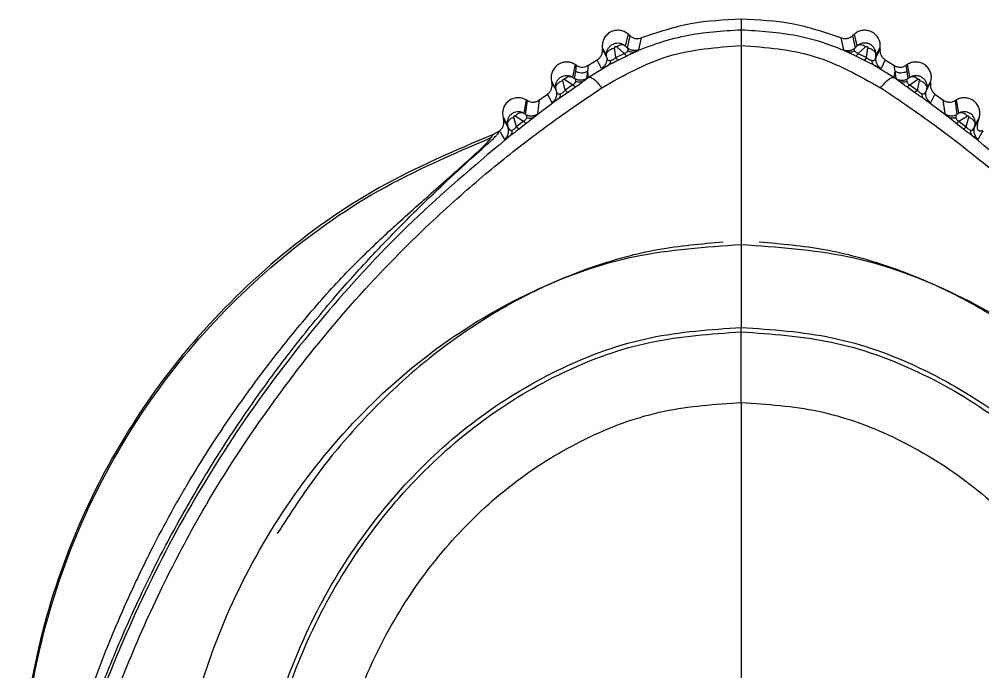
# Model space of a CAD drawing. Extents: x 527 to 611, y 788 to 934.
# Drawn here: x 555.011 to 556.712, y 882.045 to 883.198 of the extents above; entities that cross this region are included whole.
import ezdxf

# ---------------------------------------------------------------- set-up
doc = ezdxf.new("R2010")
doc.units = 0
doc.header["$MEASUREMENT"] = 0
doc.layers.add('1', color=4, linetype='Continuous')
doc.layers.add('GEOMETRY', color=4, linetype='Continuous', lineweight=25)

# ---------------------------------------------------------------- blocks, each defined once
blk = doc.blocks.new('2026_FLASH')
at = {"layer": 'GEOMETRY'}
for p, q in [((29.2065, 79.8839), (29.2065, 79.8648)), ((29.0067, 79.8576), (29.0018, 79.8369)), ((29.0056, 79.8333), (29.0103, 79.8544)), ((29.0103, 79.8544), (29.0067, 79.8576)), ((29.0259, 79.8299), (29.0304, 79.8509)), ((29.3825, 79.8509), (29.387, 79.8299)), ((29.4062, 79.8576), (29.4026, 79.8544)), ((29.4026, 79.8544), (29.4073, 79.8333)), ((29.4111, 79.8369), (29.4062, 79.8576)), ((28.9612, 79.8338), (28.9687, 79.8196)), ((28.9612, 79.8338), (28.9615, 79.8311)), ((28.9851, 79.8161), (28.983, 79.8333)), ((28.9869, 79.8354), (28.9999, 79.8235)), ((29.0018, 79.8369), (29.0056, 79.8333)), ((29.4111, 79.8369), (29.4073, 79.8333)), ((29.413, 79.8235), (29.426, 79.8354)), ((29.4278, 79.8161), (29.4299, 79.8333)), ((29.4442, 79.8196), (29.4517, 79.8338)), ((29.4514, 79.8311), (29.4517, 79.8338)), ((28.9615, 79.8311), (28.9691, 79.8161)), ((28.9687, 79.8196), (28.9694, 79.8275)), ((28.9691, 79.8161), (28.9687, 79.8196)), ((28.9851, 79.8161), (28.9999, 79.8235)), ((29.0044, 79.8188), (28.9898, 79.8116)), ((29.0244, 79.8288), (29.0259, 79.8299)), ((29.387, 79.8299), (29.3885, 79.8288)), ((29.4231, 79.8116), (29.4085, 79.8188)), ((29.413, 79.8235), (29.4278, 79.8161)), ((29.4438, 79.8161), (29.4514, 79.8311)), ((29.4438, 79.8161), (29.4442, 79.8196)), ((28.913, 79.804), (28.9088, 79.7815)), ((28.9158, 79.8023), (28.913, 79.804)), ((28.9142, 79.7918), (28.9158, 79.8023)), ((28.9356, 79.7922), (28.9371, 79.8026)), ((28.9726, 79.803), (28.937, 79.7807)), ((28.9371, 79.8026), (28.9522, 79.8122)), ((28.9596, 79.7971), (28.9522, 79.8122)), ((29.4759, 79.7807), (29.4406, 79.8028)), ((29.4607, 79.8122), (29.4533, 79.7971)), ((29.4607, 79.8122), (29.4758, 79.8026)), ((29.4758, 79.8026), (29.4773, 79.7922)), ((29.4999, 79.804), (29.4971, 79.8023)), ((29.4971, 79.8023), (29.4988, 79.7918)), ((29.5041, 79.7815), (29.4999, 79.804)), ((28.9088, 79.7815), (28.9122, 79.7791)), ((28.9122, 79.7791), (28.9142, 79.7918)), ((28.9337, 79.7795), (28.9356, 79.7922)), ((28.937, 79.7807), (28.9356, 79.7922)), ((28.9612, 79.7974), (28.9596, 79.7971)), ((29.4533, 79.7971), (29.4521, 79.7973)), ((29.4773, 79.7922), (29.4759, 79.7807)), ((29.4773, 79.7922), (29.4792, 79.7795)), ((29.4988, 79.7918), (29.5007, 79.7791)), ((29.5007, 79.7791), (29.5041, 79.7815)), ((28.8715, 79.7746), (28.8792, 79.7605)), ((28.8715, 79.7746), (28.8721, 79.7719)), ((28.8721, 79.7719), (28.8801, 79.7568)), ((28.8955, 79.7584), (28.8915, 79.7757)), ((28.8945, 79.7778), (28.909, 79.768)), ((28.909, 79.768), (28.8955, 79.7584)), ((28.937, 79.7807), (28.9283, 79.7747)), ((28.9325, 79.7782), (28.9337, 79.7795)), ((29.4844, 79.7749), (29.4759, 79.7807)), ((29.4792, 79.7795), (29.4804, 79.7782)), ((29.49, 79.7706), (29.4844, 79.7749)), ((29.5039, 79.7679), (29.5184, 79.7778)), ((29.5039, 79.7679), (29.5173, 79.7583)), ((29.5173, 79.7583), (29.5214, 79.7757)), ((29.5328, 79.7568), (29.5408, 79.7719)), ((29.5337, 79.7605), (29.5414, 79.7746)), ((29.5408, 79.7719), (29.5414, 79.7746)), ((28.8505, 79.7414), (28.8645, 79.7517)), ((28.8724, 79.7365), (28.8645, 79.7517)), ((28.8801, 79.7568), (28.8792, 79.7605)), ((28.9144, 79.7643), (28.9008, 79.7547)), ((29.5121, 79.7546), (29.4985, 79.7643)), ((29.5337, 79.7605), (29.5328, 79.7568)), ((29.5484, 79.7517), (29.5405, 79.7365)), ((29.5484, 79.7517), (29.5624, 79.7414)), ((28.8266, 79.7415), (28.8224, 79.7179)), ((28.8256, 79.7159), (28.8289, 79.7401)), ((28.8289, 79.7401), (28.8266, 79.7415)), ((28.8846, 79.7437), (28.8408, 79.7111)), ((28.8473, 79.7171), (28.8505, 79.7414)), ((29.5719, 79.7113), (29.5286, 79.7435)), ((29.5405, 79.7365), (29.5383, 79.7375)), ((29.5624, 79.7414), (29.5657, 79.7171)), ((29.5863, 79.7415), (29.584, 79.7401)), ((29.584, 79.7401), (29.5873, 79.7159)), ((29.5905, 79.7179), (29.5863, 79.7415)), ((28.8256, 79.7159), (28.8224, 79.7179)), ((28.8458, 79.7155), (28.8473, 79.7171)), ((29.5657, 79.7171), (29.5669, 79.7157)), ((29.5905, 79.7179), (29.5873, 79.7159)), ((28.7861, 79.7106), (28.787, 79.7075)), ((28.7861, 79.7106), (28.7872, 79.7086)), ((28.787, 79.7075), (28.7952, 79.6921)), ((28.7872, 79.7086), (28.7941, 79.6962)), ((28.7935, 79.7032), (28.7941, 79.6962)), ((28.8096, 79.6938), (28.8049, 79.7112)), ((28.8073, 79.713), (28.8222, 79.7036)), ((28.8222, 79.7036), (28.8096, 79.6938)), ((28.8269, 79.6997), (28.8143, 79.6898)), ((28.8408, 79.7111), (28.8346, 79.7059)), ((29.578, 79.7061), (29.5719, 79.7113)), ((29.5987, 79.6898), (29.586, 79.6997)), ((29.5907, 79.7036), (29.6056, 79.713)), ((29.5907, 79.7036), (29.6033, 79.6938)), ((29.6033, 79.6938), (29.608, 79.7112)), ((29.6177, 79.6921), (29.6259, 79.7075)), ((29.6188, 79.6962), (29.6268, 79.7106)), ((28.7687, 79.6804), (28.7605, 79.6765)), ((28.7652, 79.6748), (28.7687, 79.6804)), ((28.7801, 79.687), (28.7687, 79.6804)), ((28.7941, 79.6962), (28.7952, 79.6921)), ((29.6177, 79.6921), (29.6188, 79.6962)), ((29.6327, 79.687), (29.6316, 79.6851)), ((28.7899, 79.6722), (28.7885, 79.6717)), ((29.6244, 79.6717), (29.6231, 79.6721)), ((29.2065, 79.3317), (29.2065, 79.3395)), ((29.2065, 79.2071), (29.2065, 79.3317))]:
    blk.add_line(p, q, dxfattribs=at)
for points, knots in [([(29.2065, 79.8839), (29.1763, 79.8825), (29.1161, 79.8797), (29.059, 79.8605), (29.0304, 79.8509)], [0, 0, 0, 0, 0.500129, 1, 1, 1, 1]), ([(29.3825, 79.8509), (29.3539, 79.8605), (29.2968, 79.8797), (29.2366, 79.8825), (29.2065, 79.8839)], [0, 0, 0, 0, 0.500134, 1, 1, 1, 1]), ([(29.0103, 79.8544), (29.0118, 79.8533), (29.0147, 79.8511), (29.02, 79.8497), (29.0254, 79.8494), (29.0287, 79.8504), (29.0304, 79.8509)], [0, 0, 0, 0, 0.2540757, 0.5116619, 0.7598112, 1, 1, 1, 1]), ([(29.2065, 79.8648), (29.1732, 79.8627), (29.1221, 79.8597), (29.0649, 79.8435), (29.036, 79.8331), (29.0239, 79.8281), (29.0197, 79.8263)], [0, 0, 0, 0, 0.517597, 0.793803, 0.927909, 1, 1, 1, 1]), ([(29.2065, 79.8648), (29.2065, 79.8642), (29.2065, 79.8631), (29.2065, 79.8573), (29.2065, 79.849), (29.2065, 79.8414), (29.2065, 79.8377)], [0, 0, 0, 0, 0.25065, 0.504361, 0.755823, 1, 1, 1, 1]), ([(29.393, 79.8264), (29.3884, 79.8283), (29.3601, 79.8401), (29.2986, 79.8591), (29.2395, 79.8627), (29.2065, 79.8648)], [0, 0, 0, 0, 0.078427, 0.485068, 1, 1, 1, 1]), ([(29.3825, 79.8509), (29.3843, 79.8504), (29.3878, 79.8493), (29.3932, 79.8498), (29.3984, 79.8513), (29.4012, 79.8534), (29.4026, 79.8544)], [0, 0, 0, 0, 0.254088, 0.511674, 0.759824, 1, 1, 1, 1]), ([(28.9603, 79.7628), (28.9984, 79.7845), (29.0743, 79.8274), (29.1626, 79.8343), (29.2065, 79.8377)], [0, 0, 0, 0, 0.502771, 1, 1, 1, 1]), ([(28.9687, 79.8196), (28.9688, 79.821), (28.9689, 79.824), (28.972, 79.8282), (28.9769, 79.8316), (28.981, 79.8327), (28.983, 79.8333)], [0, 0, 0, 0, 0.241629, 0.499998, 0.758369, 1, 1, 1, 1]), ([(28.9694, 79.8275), (28.97, 79.8292), (28.9714, 79.8327), (28.9751, 79.837), (28.98, 79.8403), (28.9856, 79.842), (28.9914, 79.842), (28.9971, 79.8404), (29.0002, 79.8381), (29.0018, 79.8369)], [0, 0, 0, 0, 0.134604, 0.278855, 0.421484, 0.566352, 0.710982, 0.855493, 1, 1, 1, 1]), ([(28.983, 79.8333), (28.983, 79.8335), (28.983, 79.834), (28.9832, 79.8347), (28.9836, 79.8353), (28.9841, 79.8357), (28.9846, 79.8359), (28.9849, 79.8359), (28.9853, 79.836), (28.9858, 79.836), (28.9864, 79.8358), (28.9867, 79.8355), (28.9869, 79.8354)], [0, 0, 0, 0, 0.144988, 0.282396, 0.408827, 0.524229, 0.57945, 0.634159, 0.689453, 0.746382, 0.867343, 1, 1, 1, 1]), ([(29.0018, 79.8369), (29.0008, 79.8375), (28.9989, 79.8386), (28.9951, 79.8387), (28.9909, 79.8377), (28.9882, 79.8361), (28.9869, 79.8354)], [0, 0, 0, 0, 0.253258, 0.511382, 0.763459, 1, 1, 1, 1]), ([(29.0259, 79.8299), (29.0242, 79.8294), (29.0208, 79.8283), (29.0152, 79.8285), (29.0099, 79.8301), (29.007, 79.8323), (29.0056, 79.8333)], [0, 0, 0, 0, 0.245213, 0.5, 0.754787, 1, 1, 1, 1]), ([(29.0065, 79.8278), (29.0069, 79.8288), (29.0076, 79.8309), (29.0063, 79.8325), (29.0056, 79.8333)], [0, 0, 0, 0, 0.471518, 1, 1, 1, 1]), ([(29.2065, 79.8377), (29.2065, 79.8125), (29.2065, 79.7622), (29.2065, 79.6744), (29.2065, 79.5814), (29.2065, 79.5179), (29.2065, 79.4861)], [0, 0, 0, 0, 0.249996, 0.500004, 0.749994, 1, 1, 1, 1]), ([(29.2065, 79.8377), (29.2503, 79.8342), (29.3385, 79.8272), (29.4143, 79.7842), (29.4524, 79.7626)], [0, 0, 0, 0, 0.497256, 1, 1, 1, 1]), ([(29.387, 79.8299), (29.3887, 79.8294), (29.3921, 79.8283), (29.3977, 79.8285), (29.403, 79.8301), (29.4059, 79.8323), (29.4073, 79.8333)], [0, 0, 0, 0, 0.245212, 0.499999, 0.754786, 1, 1, 1, 1]), ([(29.4073, 79.8333), (29.4066, 79.8325), (29.4053, 79.8309), (29.406, 79.8289), (29.4063, 79.8279)], [0, 0, 0, 0, 0.5276588, 1, 1, 1, 1]), ([(29.4442, 79.8196), (29.4443, 79.8216), (29.4444, 79.8257), (29.4422, 79.8315), (29.4386, 79.8363), (29.4337, 79.8399), (29.428, 79.8419), (29.4218, 79.842), (29.4159, 79.8404), (29.4127, 79.8381), (29.4111, 79.8369)], [0, 0, 0, 0, 0.127875, 0.254687, 0.378056, 0.498035, 0.626437, 0.752825, 0.877308, 1, 1, 1, 1]), ([(29.426, 79.8354), (29.4247, 79.8361), (29.422, 79.8377), (29.4178, 79.8387), (29.414, 79.8386), (29.4121, 79.8375), (29.4111, 79.8369)], [0, 0, 0, 0, 0.236544, 0.488622, 0.746745, 1, 1, 1, 1]), ([(29.426, 79.8354), (29.4262, 79.8355), (29.4265, 79.8358), (29.4271, 79.836), (29.4276, 79.836), (29.428, 79.8359), (29.4283, 79.8359), (29.4288, 79.8357), (29.4293, 79.8353), (29.4297, 79.8347), (29.43, 79.834), (29.4299, 79.8335), (29.4299, 79.8333)], [0, 0, 0, 0, 0.132673, 0.253631, 0.310559, 0.365854, 0.420561, 0.475786, 0.591188, 0.717618, 0.855031, 1, 1, 1, 1]), ([(29.4299, 79.8333), (29.4319, 79.8327), (29.436, 79.8316), (29.4409, 79.8282), (29.444, 79.824), (29.4441, 79.821), (29.4442, 79.8196)], [0, 0, 0, 0, 0.24163, 0.5, 0.75837, 1, 1, 1, 1]), ([(28.9522, 79.8122), (28.9538, 79.8133), (28.9568, 79.8156), (28.9598, 79.8204), (28.9617, 79.8257), (28.9616, 79.8293), (28.9615, 79.8311)], [0, 0, 0, 0, 0.253851, 0.511392, 0.759829, 1, 1, 1, 1]), ([(28.9691, 79.8161), (28.9692, 79.8143), (28.9693, 79.8105), (28.9674, 79.8051), (28.9642, 79.8003), (28.9611, 79.7982), (28.9596, 79.7971)], [0, 0, 0, 0, 0.244829, 0.5, 0.755171, 1, 1, 1, 1]), ([(28.9691, 79.8161), (28.9695, 79.8145), (28.9701, 79.812), (28.9727, 79.8107), (28.9747, 79.8107), (28.9759, 79.811), (28.9765, 79.8112)], [0, 0, 0, 0, 0.5502416, 0.7904068, 0.8993755, 1, 1, 1, 1]), ([(28.9765, 79.8112), (28.9772, 79.8114), (28.9785, 79.8118), (28.9802, 79.8127), (28.9817, 79.8136), (28.9833, 79.8146), (28.9844, 79.8155), (28.9851, 79.8161)], [0, 0, 0, 0, 0.249668, 0.489212, 0.570056, 0.735204, 1, 1, 1, 1]), ([(28.9898, 79.8116), (28.9892, 79.8119), (28.988, 79.8124), (28.986, 79.8149), (28.9851, 79.8161)], [0, 0, 0, 0, 0.499963, 1, 1, 1, 1]), ([(28.9999, 79.8235), (29.0007, 79.8238), (29.0023, 79.8243), (29.0042, 79.8255), (29.0056, 79.8267), (29.0062, 79.8275), (29.0065, 79.8278)], [0, 0, 0, 0, 0.238232, 0.475752, 0.728082, 1, 1, 1, 1]), ([(29.0044, 79.8188), (29.0038, 79.8191), (29.0027, 79.8197), (29.0008, 79.8222), (28.9999, 79.8235)], [0, 0, 0, 0, 0.502744, 1, 1, 1, 1]), ([(29.0197, 79.8263), (29.0174, 79.8251), (29.013, 79.8229), (29.0071, 79.8201), (29.0044, 79.8188)], [0, 0, 0, 0, 0.532766, 1, 1, 1, 1]), ([(29.0197, 79.8263), (29.0186, 79.826), (29.0165, 79.8253), (29.0131, 79.8254), (29.0097, 79.8262), (29.0076, 79.8273), (29.0065, 79.8278)], [0, 0, 0, 0, 0.25295, 0.507443, 0.758099, 1, 1, 1, 1]), ([(29.0197, 79.8263), (29.0216, 79.8272), (29.0238, 79.8283), (29.0243, 79.8287), (29.0244, 79.8288)], [0, 0, 0, 0, 0.8985779, 1, 1, 1, 1]), ([(29.3885, 79.8288), (29.3885, 79.8287), (29.389, 79.8284), (29.3911, 79.8273), (29.393, 79.8264)], [0, 0, 0, 0, 0.082244, 1, 1, 1, 1]), ([(29.4063, 79.8279), (29.4053, 79.8274), (29.4031, 79.8263), (29.3997, 79.8255), (29.3962, 79.8254), (29.3941, 79.8261), (29.393, 79.8264)], [0, 0, 0, 0, 0.241922, 0.492613, 0.747114, 1, 1, 1, 1]), ([(29.4085, 79.8188), (29.4057, 79.8201), (29.3997, 79.823), (29.3954, 79.8252), (29.393, 79.8264)], [0, 0, 0, 0, 0.465571, 1, 1, 1, 1]), ([(29.4063, 79.8279), (29.4066, 79.8275), (29.4072, 79.8268), (29.4086, 79.8255), (29.4106, 79.8243), (29.4122, 79.8237), (29.413, 79.8235)], [0, 0, 0, 0, 0.272861, 0.525645, 0.762722, 1, 1, 1, 1]), ([(29.413, 79.8235), (29.4121, 79.8222), (29.4102, 79.8197), (29.4091, 79.8191), (29.4085, 79.8188)], [0, 0, 0, 0, 0.497129, 1, 1, 1, 1]), ([(29.4278, 79.8161), (29.4269, 79.8148), (29.4249, 79.8124), (29.4237, 79.8119), (29.4231, 79.8116)], [0, 0, 0, 0, 0.5000401, 1, 1, 1, 1]), ([(29.4278, 79.8161), (29.4285, 79.8155), (29.4299, 79.8143), (29.4322, 79.8128), (29.4346, 79.8117), (29.4359, 79.8113), (29.4366, 79.8111)], [0, 0, 0, 0, 0.265284, 0.509896, 0.749421, 1, 1, 1, 1]), ([(29.4366, 79.8111), (29.4371, 79.811), (29.4383, 79.8107), (29.4401, 79.8107), (29.4428, 79.8119), (29.4434, 79.8143), (29.4438, 79.8161)], [0, 0, 0, 0, 0.100074, 0.208181, 0.406668, 1, 1, 1, 1]), ([(29.4438, 79.8161), (29.4437, 79.8143), (29.4436, 79.8105), (29.4455, 79.8051), (29.4487, 79.8003), (29.4518, 79.7982), (29.4533, 79.7971)], [0, 0, 0, 0, 0.24483, 0.500002, 0.755173, 1, 1, 1, 1]), ([(29.4514, 79.8311), (29.4513, 79.8292), (29.4512, 79.8254), (29.4533, 79.8201), (29.4563, 79.8154), (29.4592, 79.8133), (29.4607, 79.8122)], [0, 0, 0, 0, 0.253838, 0.511379, 0.759816, 1, 1, 1, 1]), ([(28.9158, 79.8023), (28.9175, 79.8014), (28.9209, 79.7996), (28.9267, 79.7991), (28.9323, 79.7999), (28.9355, 79.8017), (28.9371, 79.8026)], [0, 0, 0, 0, 0.253715, 0.509834, 0.758299, 1, 1, 1, 1]), ([(28.9726, 79.803), (28.9709, 79.8021), (28.9671, 79.8002), (28.9637, 79.7985), (28.9615, 79.7975), (28.9612, 79.7974), (28.9612, 79.7974)], [0, 0, 0, 0, 0.30036, 0.654089, 0.977545, 1, 1, 1, 1]), ([(28.9898, 79.8116), (28.9876, 79.8105), (28.9846, 79.8089), (28.981, 79.8071), (28.9792, 79.8062), (28.9767, 79.805), (28.9744, 79.8039), (28.9726, 79.803)], [0, 0, 0, 0, 0.365188, 0.518891, 0.578296, 0.663382, 1, 1, 1, 1]), ([(28.9726, 79.803), (28.9737, 79.8039), (28.9757, 79.8057), (28.9762, 79.8093), (28.9765, 79.8112)], [0, 0, 0, 0, 0.500002, 1, 1, 1, 1]), ([(29.4406, 79.8028), (29.4379, 79.8042), (29.4323, 79.807), (29.4262, 79.81), (29.4231, 79.8116)], [0, 0, 0, 0, 0.489952, 1, 1, 1, 1]), ([(29.4366, 79.8111), (29.4368, 79.8093), (29.4374, 79.8056), (29.4395, 79.8038), (29.4406, 79.8028)], [0, 0, 0, 0, 0.5, 1, 1, 1, 1]), ([(29.4521, 79.7973), (29.4513, 79.7976), (29.4499, 79.7982), (29.4461, 79.8), (29.4424, 79.8019), (29.4406, 79.8028)], [0, 0, 0, 0, 0.382168, 0.689401, 1, 1, 1, 1]), ([(29.4758, 79.8026), (29.4774, 79.8016), (29.4808, 79.7998), (29.4866, 79.7991), (29.4922, 79.7997), (29.4955, 79.8014), (29.4971, 79.8023)], [0, 0, 0, 0, 0.254418, 0.510944, 0.758803, 1, 1, 1, 1]), ([(28.8792, 79.7605), (28.8789, 79.7631), (28.8784, 79.7674), (28.8804, 79.7734), (28.8834, 79.778), (28.8877, 79.7818), (28.893, 79.7841), (28.8986, 79.7848), (28.9041, 79.784), (28.9072, 79.7823), (28.9088, 79.7815)], [0, 0, 0, 0, 0.166512, 0.279986, 0.401109, 0.523295, 0.648233, 0.769287, 0.886519, 1, 1, 1, 1]), ([(28.9088, 79.7815), (28.9078, 79.7819), (28.9057, 79.7827), (28.9019, 79.7822), (28.8981, 79.7806), (28.8957, 79.7787), (28.8945, 79.7778)], [0, 0, 0, 0, 0.253348, 0.511302, 0.763261, 1, 1, 1, 1]), ([(28.9356, 79.7922), (28.934, 79.7913), (28.9307, 79.7894), (28.9249, 79.7886), (28.9192, 79.7892), (28.9158, 79.791), (28.9142, 79.7918)], [0, 0, 0, 0, 0.244721, 0.5, 0.755279, 1, 1, 1, 1]), ([(29.4988, 79.7918), (29.4971, 79.791), (29.4937, 79.7892), (29.488, 79.7886), (29.4822, 79.7894), (29.4789, 79.7913), (29.4773, 79.7922)], [0, 0, 0, 0, 0.244721, 0.5, 0.755279, 1, 1, 1, 1]), ([(29.5041, 79.7815), (29.5057, 79.7823), (29.509, 79.7841), (29.5148, 79.7848), (29.5207, 79.7839), (29.5262, 79.7812), (29.5305, 79.7769), (29.5333, 79.7717), (29.5345, 79.766), (29.534, 79.7623), (29.5337, 79.7605)], [0, 0, 0, 0, 0.117746, 0.240559, 0.36852, 0.501697, 0.630803, 0.756969, 0.88024, 1, 1, 1, 1]), ([(29.5184, 79.7778), (29.5173, 79.7787), (29.5148, 79.7806), (29.511, 79.7822), (29.5072, 79.7827), (29.5051, 79.7819), (29.5041, 79.7815)], [0, 0, 0, 0, 0.236741, 0.488701, 0.746654, 1, 1, 1, 1]), ([(28.8645, 79.7517), (28.866, 79.7529), (28.8689, 79.7555), (28.8715, 79.7608), (28.8729, 79.7664), (28.8723, 79.7701), (28.8721, 79.7719)], [0, 0, 0, 0, 0.253687, 0.509855, 0.758386, 1, 1, 1, 1]), ([(28.8792, 79.7605), (28.8791, 79.7619), (28.8789, 79.7649), (28.8814, 79.7694), (28.8858, 79.7733), (28.8897, 79.7749), (28.8915, 79.7757)], [0, 0, 0, 0, 0.241786, 0.499998, 0.758211, 1, 1, 1, 1]), ([(28.8915, 79.7757), (28.8915, 79.7759), (28.8915, 79.7763), (28.8916, 79.7768), (28.8918, 79.7774), (28.8922, 79.7777), (28.8926, 79.7779), (28.8928, 79.7781), (28.8931, 79.7781), (28.8935, 79.7782), (28.894, 79.7781), (28.8943, 79.7779), (28.8945, 79.7778)], [0, 0, 0, 0, 0.146361, 0.284808, 0.41183, 0.527282, 0.582294, 0.636648, 0.691473, 0.747865, 0.867827, 1, 1, 1, 1]), ([(28.909, 79.768), (28.9097, 79.7684), (28.9112, 79.7693), (28.9121, 79.7703), (28.9127, 79.771), (28.9131, 79.7715), (28.9138, 79.7725), (28.9141, 79.7733), (28.9142, 79.7737)], [0, 0, 0, 0, 0.230071, 0.465781, 0.473254, 0.536381, 0.722499, 1, 1, 1, 1]), ([(28.9144, 79.7643), (28.9138, 79.7645), (28.9125, 79.7649), (28.9102, 79.7669), (28.909, 79.768)], [0, 0, 0, 0, 0.503787, 1, 1, 1, 1]), ([(28.9337, 79.7795), (28.9321, 79.7786), (28.9288, 79.7767), (28.923, 79.7759), (28.9172, 79.7765), (28.9139, 79.7783), (28.9122, 79.7791)], [0, 0, 0, 0, 0.244705, 0.5, 0.755295, 1, 1, 1, 1]), ([(28.9142, 79.7737), (28.9144, 79.7748), (28.9146, 79.777), (28.913, 79.7784), (28.9122, 79.7791)], [0, 0, 0, 0, 0.475408, 1, 1, 1, 1]), ([(28.9283, 79.7747), (28.9273, 79.7742), (28.9252, 79.7731), (28.9216, 79.7724), (28.9179, 79.7726), (28.9154, 79.7733), (28.9142, 79.7737)], [0, 0, 0, 0, 0.253309, 0.508277, 0.758963, 1, 1, 1, 1]), ([(28.9283, 79.7747), (28.9275, 79.7741), (28.9263, 79.7732), (28.9248, 79.7719), (28.9236, 79.771), (28.9224, 79.7701), (28.9214, 79.7693), (28.9207, 79.7688), (28.9205, 79.7687), (28.9185, 79.7672), (28.9165, 79.7658), (28.9144, 79.7643)], [0, 0, 0, 0, 0.231824, 0.347975, 0.412634, 0.510386, 0.592483, 0.62052, 0.629028, 0.633847, 1, 1, 1, 1]), ([(28.9283, 79.7747), (28.9301, 79.7761), (28.932, 79.7776), (28.9325, 79.7781), (28.9325, 79.7782)], [0, 0, 0, 0, 0.8743018, 1, 1, 1, 1]), ([(28.9603, 79.7628), (28.9578, 79.7658), (28.9529, 79.7719), (28.9462, 79.7779), (28.9406, 79.7813), (28.9382, 79.7809), (28.937, 79.7807)], [0, 0, 0, 0, 0.246206, 0.5, 0.753794, 1, 1, 1, 1]), ([(29.4524, 79.7626), (29.4549, 79.7657), (29.46, 79.772), (29.4668, 79.7781), (29.4723, 79.7814), (29.4748, 79.7809), (29.4759, 79.7807)], [0, 0, 0, 0, 0.25273, 0.508761, 0.760212, 1, 1, 1, 1]), ([(29.4792, 79.7795), (29.4808, 79.7786), (29.4841, 79.7767), (29.4899, 79.7759), (29.4957, 79.7765), (29.499, 79.7783), (29.5007, 79.7791)], [0, 0, 0, 0, 0.244702, 0.499995, 0.755291, 1, 1, 1, 1]), ([(29.4804, 79.7782), (29.4804, 79.7781), (29.4808, 79.7776), (29.4827, 79.7762), (29.4844, 79.7749)], [0, 0, 0, 0, 0.107941, 1, 1, 1, 1]), ([(29.4986, 79.7738), (29.4974, 79.7735), (29.4949, 79.7727), (29.4912, 79.7726), (29.4875, 79.7732), (29.4854, 79.7743), (29.4844, 79.7749)], [0, 0, 0, 0, 0.241064, 0.491801, 0.746781, 1, 1, 1, 1]), ([(29.4985, 79.7643), (29.4958, 79.7662), (29.4926, 79.7685), (29.4903, 79.7703), (29.49, 79.7706)], [0, 0, 0, 0, 0.848314, 1, 1, 1, 1]), ([(29.5007, 79.7791), (29.4999, 79.7784), (29.4984, 79.7771), (29.4985, 79.7749), (29.4986, 79.7738)], [0, 0, 0, 0, 0.523827, 1, 1, 1, 1]), ([(29.5039, 79.7679), (29.5027, 79.7669), (29.5004, 79.7649), (29.4991, 79.7645), (29.4985, 79.7643)], [0, 0, 0, 0, 0.496032, 1, 1, 1, 1]), ([(29.4986, 79.7738), (29.4988, 79.7734), (29.4991, 79.7725), (29.5002, 79.7709), (29.5015, 79.7695), (29.5028, 79.7685), (29.5036, 79.7681), (29.5039, 79.7679)], [0, 0, 0, 0, 0.278809, 0.535506, 0.770802, 0.91136, 1, 1, 1, 1]), ([(29.5184, 79.7778), (29.5186, 79.7779), (29.5189, 79.7781), (29.5194, 79.7782), (29.5198, 79.7781), (29.5201, 79.7781), (29.5204, 79.7779), (29.5207, 79.7777), (29.5211, 79.7774), (29.5213, 79.7768), (29.5214, 79.7763), (29.5214, 79.7759), (29.5214, 79.7757)], [0, 0, 0, 0, 0.13219, 0.252148, 0.308539, 0.363365, 0.417718, 0.472733, 0.588185, 0.715206, 0.853659, 1, 1, 1, 1]), ([(29.5214, 79.7757), (29.5232, 79.7749), (29.5271, 79.7733), (29.5315, 79.7694), (29.534, 79.7649), (29.5338, 79.7619), (29.5337, 79.7605)], [0, 0, 0, 0, 0.241788, 0.5, 0.758212, 1, 1, 1, 1]), ([(29.5408, 79.7719), (29.5406, 79.77), (29.54, 79.7661), (29.5415, 79.7604), (29.5442, 79.7553), (29.547, 79.7529), (29.5484, 79.7517)], [0, 0, 0, 0, 0.2536744, 0.5098421, 0.7583725, 1, 1, 1, 1]), ([(27.9606, 78.0317), (27.9636, 78.0735), (27.9701, 78.1628), (27.9917, 78.3076), (28.024, 78.4552), (28.0681, 78.602), (28.1208, 78.742), (28.1829, 78.8813), (28.2614, 79.0306), (28.3609, 79.1845), (28.4824, 79.3428), (28.6024, 79.473), (28.7114, 79.5744), (28.8003, 79.6485), (28.8823, 79.7099), (28.9351, 79.7458), (28.9603, 79.7628)], [0, 0, 0, 0, 0.061839, 0.131845, 0.211627, 0.279904, 0.352971, 0.427433, 0.499926, 0.596401, 0.691889, 0.788478, 0.852073, 0.906668, 0.955606, 1, 1, 1, 1]), ([(28.8801, 79.7568), (28.8803, 79.7549), (28.8809, 79.7511), (28.8795, 79.7454), (28.8768, 79.7402), (28.8739, 79.7377), (28.8724, 79.7365)], [0, 0, 0, 0, 0.244606, 0.5, 0.755394, 1, 1, 1, 1]), ([(28.8801, 79.7568), (28.8807, 79.7552), (28.8815, 79.7528), (28.8842, 79.7517), (28.886, 79.7518), (28.8872, 79.7522), (28.8878, 79.7524)], [0, 0, 0, 0, 0.552703, 0.791975, 0.900446, 1, 1, 1, 1]), ([(28.9008, 79.7547), (28.8981, 79.7528), (28.8926, 79.7489), (28.8873, 79.7455), (28.8847, 79.7437)], [0, 0, 0, 0, 0.491811, 1, 1, 1, 1]), ([(28.8847, 79.7437), (28.8856, 79.7448), (28.8875, 79.7469), (28.8877, 79.7506), (28.8878, 79.7524)], [0, 0, 0, 0, 0.499992, 1, 1, 1, 1]), ([(28.8878, 79.7524), (28.8884, 79.7527), (28.8896, 79.7533), (28.8918, 79.7546), (28.8938, 79.7564), (28.895, 79.7577), (28.8955, 79.7584)], [0, 0, 0, 0, 0.250232, 0.488546, 0.732809, 1, 1, 1, 1]), ([(28.9008, 79.7547), (28.9002, 79.7549), (28.8989, 79.7553), (28.8967, 79.7574), (28.8955, 79.7584)], [0, 0, 0, 0, 0.500084, 1, 1, 1, 1]), ([(30.4526, 78.0318), (30.4517, 78.0474), (30.4496, 78.0844), (30.4439, 78.1468), (30.4347, 78.224), (30.4221, 78.3029), (30.4062, 78.3829), (30.3881, 78.4605), (30.3639, 78.5459), (30.3345, 78.6344), (30.2999, 78.7251), (30.2608, 78.8161), (30.2147, 78.912), (30.1797, 78.9766), (30.1603, 79.0102), (30.1603, 79.0102), (30.1603, 79.0102), (30.1603, 79.0102), (30.1603, 79.0103), (30.1602, 79.0103), (30.1602, 79.0103), (30.1602, 79.0104), (30.1601, 79.0105), (30.1599, 79.0109), (30.1593, 79.0119), (30.1574, 79.0152), (30.1504, 79.0272), (30.1353, 79.0525), (30.1093, 79.0945), (30.0811, 79.1376), (30.0547, 79.1759), (30.0349, 79.2036), (30.0168, 79.2282), (30.0004, 79.2499), (29.9744, 79.2835), (29.939, 79.3273), (29.8931, 79.3806), (29.8468, 79.4314), (29.7974, 79.4823), (29.7373, 79.5406), (29.6758, 79.5954), (29.6134, 79.6466), (29.5568, 79.69), (29.5026, 79.7288), (29.4671, 79.7527), (29.4524, 79.7626)], [0, 0, 0, 0, 0.023144, 0.05484, 0.091564, 0.136206, 0.170367, 0.209427, 0.251228, 0.298444, 0.343948, 0.391377, 0.441313, 0.497426, 0.497427, 0.497428, 0.497429, 0.497432, 0.497437, 0.497446, 0.497463, 0.497497, 0.497564, 0.497711, 0.498058, 0.499248, 0.503302, 0.518104, 0.541837, 0.574517, 0.592617, 0.609041, 0.623786, 0.63685, 0.648231, 0.685287, 0.718359, 0.749985, 0.784568, 0.820855, 0.870939, 0.90326, 0.937451, 0.973984, 1, 1, 1, 1]), ([(29.5173, 79.7583), (29.5162, 79.7573), (29.514, 79.7552), (29.5127, 79.7548), (29.5121, 79.7546)], [0, 0, 0, 0, 0.499951, 1, 1, 1, 1]), ([(29.5286, 79.7435), (29.5259, 79.7453), (29.5205, 79.7488), (29.5148, 79.7527), (29.5121, 79.7546)], [0, 0, 0, 0, 0.510609, 1, 1, 1, 1]), ([(29.5173, 79.7583), (29.5179, 79.7576), (29.5191, 79.7563), (29.5212, 79.7545), (29.5234, 79.7532), (29.5247, 79.7526), (29.5253, 79.7524)], [0, 0, 0, 0, 0.266489, 0.509713, 0.748097, 1, 1, 1, 1]), ([(29.5253, 79.7524), (29.5259, 79.7522), (29.527, 79.7518), (29.5289, 79.7518), (29.5314, 79.7529), (29.5323, 79.7552), (29.5328, 79.7568)], [0, 0, 0, 0, 0.102393, 0.213712, 0.4583, 1, 1, 1, 1]), ([(29.5253, 79.7524), (29.5254, 79.7505), (29.5256, 79.7467), (29.5276, 79.7446), (29.5286, 79.7435)], [0, 0, 0, 0, 0.5000012, 1, 1, 1, 1]), ([(29.5405, 79.7365), (29.539, 79.7377), (29.5361, 79.7402), (29.5334, 79.7454), (29.532, 79.7511), (29.5326, 79.7549), (29.5328, 79.7568)], [0, 0, 0, 0, 0.244606, 0.5, 0.755394, 1, 1, 1, 1]), ([(28.8289, 79.7401), (28.8307, 79.7393), (28.8342, 79.7376), (28.8401, 79.7374), (28.8458, 79.7384), (28.849, 79.7404), (28.8505, 79.7414)], [0, 0, 0, 0, 0.253674, 0.509842, 0.758373, 1, 1, 1, 1]), ([(28.8847, 79.7437), (28.8831, 79.7427), (28.8804, 79.7408), (28.877, 79.7386), (28.8747, 79.7372), (28.8717, 79.7355), (28.8721, 79.736), (28.8724, 79.7365)], [0, 0, 0, 0, 0.170286, 0.306564, 0.425661, 0.521138, 1, 1, 1, 1]), ([(29.5383, 79.7375), (29.538, 79.7376), (29.5374, 79.7377), (29.5336, 79.7402), (29.5301, 79.7425), (29.5286, 79.7435)], [0, 0, 0, 0, 0.340798, 0.706433, 1, 1, 1, 1]), ([(29.5624, 79.7414), (29.564, 79.7404), (29.5673, 79.7383), (29.5731, 79.7374), (29.5789, 79.7378), (29.5823, 79.7394), (29.584, 79.7401)], [0, 0, 0, 0, 0.253687, 0.509854, 0.758386, 1, 1, 1, 1]), ([(28.8224, 79.7179), (28.8206, 79.7188), (28.817, 79.7204), (28.8111, 79.7207), (28.8058, 79.7195), (28.8013, 79.717), (28.7977, 79.7136), (28.7947, 79.709), (28.7939, 79.7052), (28.7935, 79.7032)], [0, 0, 0, 0, 0.157803, 0.307675, 0.449652, 0.583785, 0.700383, 0.839137, 1, 1, 1, 1]), ([(28.8224, 79.7179), (28.8213, 79.7183), (28.8191, 79.7191), (28.8151, 79.7183), (28.811, 79.7164), (28.8085, 79.7141), (28.8073, 79.713)], [0, 0, 0, 0, 0.2494166, 0.5069031, 0.7607009, 1, 1, 1, 1]), ([(28.8256, 79.7159), (28.8273, 79.7151), (28.8308, 79.7134), (28.8366, 79.713), (28.8424, 79.7141), (28.8457, 79.7161), (28.8473, 79.7171)], [0, 0, 0, 0, 0.244606, 0.500003, 0.755398, 1, 1, 1, 1]), ([(28.8277, 79.7097), (28.8279, 79.7103), (28.8283, 79.7117), (28.8278, 79.7139), (28.8265, 79.7151), (28.8256, 79.7159)], [0, 0, 0, 0, 0.226925, 0.4725763, 1, 1, 1, 1]), ([(28.8408, 79.7111), (28.8429, 79.7128), (28.8452, 79.7148), (28.8457, 79.7154), (28.8458, 79.7155)], [0, 0, 0, 0, 0.8809827, 1, 1, 1, 1]), ([(29.5657, 79.7171), (29.5672, 79.7161), (29.5705, 79.7141), (29.5763, 79.713), (29.5821, 79.7134), (29.5856, 79.7151), (29.5873, 79.7159)], [0, 0, 0, 0, 0.244604, 0.5, 0.755396, 1, 1, 1, 1]), ([(29.5669, 79.7157), (29.5669, 79.7156), (29.5674, 79.715), (29.5698, 79.713), (29.5719, 79.7113)], [0, 0, 0, 0, 0.154576, 1, 1, 1, 1]), ([(29.5873, 79.7159), (29.5864, 79.7151), (29.5846, 79.7136), (29.585, 79.711), (29.5851, 79.7098)], [0, 0, 0, 0, 0.527442, 1, 1, 1, 1]), ([(29.6188, 79.6962), (29.6191, 79.6979), (29.6198, 79.7013), (29.6189, 79.7067), (29.6165, 79.7121), (29.6123, 79.7167), (29.6069, 79.7197), (29.601, 79.7208), (29.5953, 79.7202), (29.5921, 79.7187), (29.5905, 79.7179)], [0, 0, 0, 0, 0.110913, 0.227807, 0.35566, 0.494485, 0.631575, 0.7615, 0.884293, 1, 1, 1, 1]), ([(29.6056, 79.713), (29.6044, 79.7141), (29.602, 79.7164), (29.5978, 79.7183), (29.5938, 79.7191), (29.5916, 79.7183), (29.5905, 79.7179)], [0, 0, 0, 0, 0.2393003, 0.4930987, 0.7505848, 1, 1, 1, 1]), ([(28.7801, 79.687), (28.7816, 79.6883), (28.7844, 79.6909), (28.7868, 79.6963), (28.7879, 79.7019), (28.7873, 79.7056), (28.787, 79.7075)], [0, 0, 0, 0, 0.253694, 0.50986, 0.758384, 1, 1, 1, 1]), ([(28.7941, 79.6962), (28.794, 79.6975), (28.7937, 79.7003), (28.7958, 79.7046), (28.7996, 79.7085), (28.8032, 79.7103), (28.8049, 79.7112)], [0, 0, 0, 0, 0.242505, 0.499998, 0.757493, 1, 1, 1, 1]), ([(28.8049, 79.7112), (28.8049, 79.7113), (28.8048, 79.7116), (28.8049, 79.7121), (28.8051, 79.7126), (28.8054, 79.7129), (28.8057, 79.7131), (28.806, 79.7132), (28.8064, 79.7133), (28.8069, 79.7132), (28.8072, 79.7131), (28.8073, 79.713)], [0, 0, 0, 0, 0.1443523, 0.2793875, 0.4027108, 0.5158383, 0.5707046, 0.6256786, 0.7395199, 0.8638695, 1, 1, 1, 1]), ([(28.8222, 79.7036), (28.8229, 79.7041), (28.8243, 79.705), (28.8254, 79.7061), (28.8259, 79.7068), (28.8264, 79.7073), (28.8271, 79.7084), (28.8275, 79.7092), (28.8277, 79.7097)], [0, 0, 0, 0, 0.234932, 0.470474, 0.479101, 0.543376, 0.724936, 1, 1, 1, 1]), ([(28.8269, 79.6997), (28.8264, 79.7), (28.8253, 79.7005), (28.8232, 79.7026), (28.8222, 79.7036)], [0, 0, 0, 0, 0.503531, 1, 1, 1, 1]), ([(28.8346, 79.7059), (28.8344, 79.7058), (28.8323, 79.7039), (28.8295, 79.7018), (28.8269, 79.6997)], [0, 0, 0, 0, 0.052458, 1, 1, 1, 1]), ([(28.8408, 79.7111), (28.8399, 79.7105), (28.838, 79.7094), (28.8347, 79.7087), (28.8312, 79.7087), (28.8289, 79.7094), (28.8277, 79.7097)], [0, 0, 0, 0, 0.253984, 0.508959, 0.759308, 1, 1, 1, 1]), ([(29.5851, 79.7098), (29.584, 79.7095), (29.5816, 79.7089), (29.5781, 79.7089), (29.5747, 79.7096), (29.5728, 79.7107), (29.5719, 79.7113)], [0, 0, 0, 0, 0.2407182, 0.4911146, 0.7460999, 1, 1, 1, 1]), ([(29.586, 79.6997), (29.5833, 79.7018), (29.5805, 79.7041), (29.5782, 79.706), (29.578, 79.7061)], [0, 0, 0, 0, 0.92334, 1, 1, 1, 1]), ([(29.5851, 79.7098), (29.5853, 79.7093), (29.5858, 79.7084), (29.5869, 79.7067), (29.5885, 79.705), (29.59, 79.7041), (29.5907, 79.7036)], [0, 0, 0, 0, 0.275786, 0.530239, 0.765789, 1, 1, 1, 1]), ([(29.5907, 79.7036), (29.5897, 79.7026), (29.5876, 79.7005), (29.5865, 79.6999), (29.586, 79.6997)], [0, 0, 0, 0, 0.496315, 1, 1, 1, 1]), ([(29.6056, 79.713), (29.6057, 79.7131), (29.606, 79.7132), (29.6065, 79.7133), (29.6069, 79.7132), (29.6072, 79.7131), (29.6075, 79.7129), (29.6078, 79.7126), (29.608, 79.7121), (29.6081, 79.7116), (29.608, 79.7113), (29.608, 79.7112)], [0, 0, 0, 0, 0.136149, 0.260496, 0.374339, 0.429311, 0.484179, 0.597306, 0.720627, 0.855667, 1, 1, 1, 1]), ([(29.608, 79.7112), (29.6097, 79.7103), (29.6133, 79.7085), (29.6171, 79.7046), (29.6192, 79.7003), (29.6189, 79.6975), (29.6188, 79.6962)], [0, 0, 0, 0, 0.242506, 0.5, 0.757494, 1, 1, 1, 1]), ([(29.6327, 79.687), (29.6314, 79.6867), (29.6296, 79.6862), (29.6272, 79.6864), (29.6258, 79.6869), (29.6247, 79.6879), (29.6236, 79.6897), (29.6227, 79.6965), (29.6245, 79.7026), (29.6259, 79.7075)], [0, 0, 0, 0, 0.141113, 0.196678, 0.246083, 0.293888, 0.345085, 0.472292, 1, 1, 1, 1]), ([(27.9532, 78.2562), (27.9535, 78.2571), (27.954, 78.2588), (27.9565, 78.2715), (27.9612, 78.2965), (27.9686, 78.3337), (27.9776, 78.3755), (27.9896, 78.427), (28.0049, 78.4855), (28.0244, 78.5528), (28.0469, 78.6224), (28.0736, 78.6962), (28.1048, 78.7745), (28.1437, 78.8621), (28.1911, 78.9573), (28.2449, 79.0537), (28.3017, 79.1448), (28.3599, 79.2296), (28.4216, 79.312), (28.4876, 79.3925), (28.5527, 79.4649), (28.6166, 79.5311), (28.6759, 79.5885), (28.7288, 79.6369), (28.7597, 79.6646), (28.7732, 79.6773), (28.7753, 79.6798), (28.7763, 79.681)], [0, 0, 0, 0, 0.012314, 0.025361, 0.055445, 0.078767, 0.105882, 0.137474, 0.173869, 0.211139, 0.256296, 0.295281, 0.34004, 0.393784, 0.451036, 0.512216, 0.572352, 0.624495, 0.678498, 0.738978, 0.793798, 0.83783, 0.892002, 0.935863, 0.971198, 0.986105, 1, 1, 1, 1]), ([(28.7801, 79.687), (28.78, 79.6867), (28.7795, 79.686), (28.7782, 79.684), (28.7771, 79.6823), (28.7763, 79.681)], [0, 0, 0, 0, 0.126088, 0.346337, 1, 1, 1, 1]), ([(28.7885, 79.6717), (28.7872, 79.6743), (28.785, 79.6783), (28.7826, 79.6827), (28.7815, 79.6846), (28.7812, 79.685)], [0, 0, 0, 0, 0.574495, 0.903193, 1, 1, 1, 1]), ([(28.7885, 79.6717), (28.7899, 79.673), (28.7926, 79.6756), (28.7951, 79.6808), (28.7962, 79.6865), (28.7956, 79.6903), (28.7952, 79.6921)], [0, 0, 0, 0, 0.244703, 0.499999, 0.755296, 1, 1, 1, 1]), ([(28.7952, 79.6921), (28.7958, 79.6907), (28.7967, 79.6886), (28.7992, 79.6873), (28.8012, 79.6878), (28.8022, 79.6881)], [0, 0, 0, 0, 0.545639, 0.787383, 1, 1, 1, 1]), ([(28.8143, 79.6898), (28.8117, 79.6879), (28.8063, 79.6838), (28.8014, 79.6802), (28.7989, 79.6784)], [0, 0, 0, 0, 0.482562, 1, 1, 1, 1]), ([(28.7989, 79.6784), (28.7994, 79.679), (28.8005, 79.6801), (28.8016, 79.6824), (28.8022, 79.6851), (28.8022, 79.6871), (28.8022, 79.6881)], [0, 0, 0, 0, 0.24783, 0.499997, 0.752166, 1, 1, 1, 1]), ([(28.8022, 79.6881), (28.8028, 79.6884), (28.8039, 79.6889), (28.8059, 79.6902), (28.8079, 79.6919), (28.809, 79.6932), (28.8096, 79.6938)], [0, 0, 0, 0, 0.257339, 0.499758, 0.740462, 1, 1, 1, 1]), ([(28.8143, 79.6898), (28.8137, 79.6901), (28.8127, 79.6907), (28.8106, 79.6928), (28.8096, 79.6938)], [0, 0, 0, 0, 0.500028, 1, 1, 1, 1]), ([(29.6033, 79.6938), (29.6023, 79.6927), (29.6002, 79.6907), (29.5992, 79.6901), (29.5987, 79.6898)], [0, 0, 0, 0, 0.499959, 1, 1, 1, 1]), ([(29.6143, 79.6782), (29.6123, 79.6796), (29.6093, 79.6818), (29.6056, 79.6843), (29.6035, 79.6859), (29.6016, 79.6875), (29.5997, 79.6889), (29.5987, 79.6898)], [0, 0, 0, 0, 0.414147, 0.636812, 0.65606, 0.797577, 1, 1, 1, 1]), ([(29.6033, 79.6938), (29.6039, 79.6931), (29.605, 79.6918), (29.6071, 79.6901), (29.6092, 79.6888), (29.6103, 79.6883), (29.6109, 79.688)], [0, 0, 0, 0, 0.258365, 0.498869, 0.740931, 1, 1, 1, 1]), ([(29.6109, 79.688), (29.6118, 79.6878), (29.6137, 79.6873), (29.6162, 79.6886), (29.6171, 79.6907), (29.6177, 79.6921)], [0, 0, 0, 0, 0.213591, 0.455115, 1, 1, 1, 1]), ([(29.6109, 79.688), (29.6109, 79.687), (29.6108, 79.685), (29.6115, 79.6823), (29.6126, 79.6799), (29.6138, 79.6788), (29.6143, 79.6782)], [0, 0, 0, 0, 0.24782, 0.500004, 0.752186, 1, 1, 1, 1]), ([(29.6177, 79.6921), (29.6173, 79.6903), (29.6167, 79.6865), (29.6178, 79.6808), (29.6203, 79.6756), (29.623, 79.673), (29.6244, 79.6717)], [0, 0, 0, 0, 0.244705, 0.500002, 0.755298, 1, 1, 1, 1]), ([(29.6316, 79.6851), (29.631, 79.6839), (29.6286, 79.6795), (29.6262, 79.675), (29.6244, 79.6717)], [0, 0, 0, 0, 0.2548619, 1, 1, 1, 1]), ([(28.7989, 79.6784), (28.7438, 79.6321), (28.6335, 79.5394), (28.4848, 79.3816), (28.3508, 79.2116), (28.2334, 79.0291), (28.1337, 78.8359), (28.0531, 78.6345), (27.9905, 78.4266), (27.9657, 78.2854), (27.9533, 78.2149)], [0, 0, 0, 0, 0.124613, 0.249568, 0.374705, 0.499995, 0.625284, 0.750423, 0.875382, 1, 1, 1, 1]), ([(27.9667, 78.33), (27.9709, 78.3514), (27.9799, 78.3975), (27.996, 78.4771), (28.0137, 78.5552), (28.0342, 78.6288), (28.0595, 78.7023), (28.0871, 78.7751), (28.1122, 78.8345), (28.1327, 78.8795), (28.15, 78.916), (28.1736, 78.9634), (28.1961, 79.0054), (28.2123, 79.0342), (28.2167, 79.0418), (28.2181, 79.0441), (28.2185, 79.0448), (28.2186, 79.0451), (28.2186, 79.0451), (28.2187, 79.0453), (28.219, 79.0457), (28.22, 79.0476), (28.2242, 79.0547), (28.2506, 79.0995), (28.2957, 79.17), (28.3605, 79.2602), (28.4237, 79.3403), (28.4755, 79.4004), (28.5161, 79.4433), (28.5434, 79.4704), (28.572, 79.4976), (28.6032, 79.5263), (28.6333, 79.5534), (28.6796, 79.5947), (28.7193, 79.6296), (28.7452, 79.6535), (28.7553, 79.6633), (28.7625, 79.6711), (28.7644, 79.6736), (28.7652, 79.6748)], [0, 0, 0, 0, 0.046859, 0.101136, 0.146996, 0.19307, 0.238589, 0.286582, 0.331819, 0.353397, 0.374277, 0.403424, 0.447114, 0.45865, 0.46184, 0.462791, 0.463311, 0.463314, 0.463332, 0.463381, 0.463567, 0.464283, 0.467096, 0.478247, 0.556129, 0.615013, 0.674659, 0.736786, 0.755986, 0.780045, 0.805406, 0.826778, 0.856497, 0.878975, 0.942045, 0.956246, 0.968398, 0.985426, 1, 1, 1, 1]), ([(28.7989, 79.6784), (28.7974, 79.6773), (28.7945, 79.6752), (28.7918, 79.6734), (28.7901, 79.6723), (28.7899, 79.6722), (28.7899, 79.6722)], [0, 0, 0, 0, 0.334093, 0.667979, 0.9894, 1, 1, 1, 1]), ([(30.4599, 78.2133), (30.4475, 78.2838), (30.4227, 78.4251), (30.3602, 78.6331), (30.2797, 78.8346), (30.1801, 79.028), (30.0627, 79.2108), (29.9286, 79.3811), (29.7798, 79.539), (29.6694, 79.6319), (29.6143, 79.6782)], [0, 0, 0, 0, 0.124582, 0.24949, 0.37459, 0.499876, 0.625195, 0.75037, 0.87536, 1, 1, 1, 1]), ([(29.6231, 79.6721), (29.6231, 79.6721), (29.6228, 79.6722), (29.6212, 79.6733), (29.6186, 79.6751), (29.6157, 79.6772), (29.6143, 79.6782)], [0, 0, 0, 0, 0.0002, 0.328646, 0.667654, 1, 1, 1, 1]), ([(29.2065, 77.4889), (29.1386, 77.4921), (29.0036, 77.4985), (28.8088, 77.5509), (28.6298, 77.6341), (28.4739, 77.7497), (28.3479, 77.8941), (28.2587, 78.0635), (28.2096, 78.25), (28.2002, 78.4457), (28.2292, 78.6432), (28.2941, 78.8351), (28.3911, 79.0143), (28.516, 79.1738), (28.6652, 79.3072), (28.8337, 79.4073), (29.0161, 79.4733), (29.1433, 79.4818), (29.2065, 79.4861)], [0, 0, 0, 0, 0.064638, 0.128652, 0.191528, 0.253029, 0.313363, 0.373321, 0.433986, 0.495948, 0.559248, 0.623536, 0.688243, 0.752741, 0.816423, 0.878848, 0.939909, 1, 1, 1, 1]), ([(29.1747, 79.4901), (29.136, 79.4868), (29.0583, 79.4801), (28.9443, 79.4487), (28.8339, 79.4025), (28.7288, 79.3413), (28.6302, 79.2668), (28.5396, 79.18), (28.4572, 79.0831), (28.4107, 79.0115), (28.3874, 78.9756)], [0, 0, 0, 0, 0.118298, 0.23827, 0.360297, 0.484536, 0.610895, 0.739149, 0.868957, 1, 1, 1, 1]), ([(29.2065, 79.4861), (29.2696, 79.4818), (29.3968, 79.4733), (29.5792, 79.4073), (29.7477, 79.3072), (29.8969, 79.1738), (30.0218, 79.0143), (30.1188, 78.8351), (30.1837, 78.6432), (30.2127, 78.4457), (30.2033, 78.25), (30.1542, 78.0635), (30.065, 77.8941), (29.939, 77.7497), (29.7831, 77.6341), (29.6041, 77.5509), (29.4093, 77.4985), (29.2743, 77.4921), (29.2065, 77.4889)], [0, 0, 0, 0, 0.060091, 0.121152, 0.183577, 0.247259, 0.311757, 0.376464, 0.440752, 0.504052, 0.566014, 0.626679, 0.686637, 0.746971, 0.808472, 0.871348, 0.935362, 1, 1, 1, 1]), ([(29.2065, 79.4861), (29.2065, 79.4616), (29.2065, 79.4127), (29.2065, 79.3639), (29.2065, 79.3395)], [0, 0, 0, 0, 0.5, 1, 1, 1, 1]), ([(30.0255, 78.9756), (30.0022, 79.0115), (29.9558, 79.0831), (29.8733, 79.18), (29.7827, 79.2668), (29.6841, 79.3413), (29.579, 79.4025), (29.4686, 79.4487), (29.3546, 79.4801), (29.2769, 79.4868), (29.2382, 79.4901)], [0, 0, 0, 0, 0.131043, 0.260851, 0.389105, 0.515464, 0.639703, 0.76173, 0.881702, 1, 1, 1, 1]), ([(29.2065, 77.6289), (29.1483, 77.6317), (29.0326, 77.6371), (28.8656, 77.6818), (28.7122, 77.7529), (28.5786, 77.8517), (28.4706, 77.9753), (28.3943, 78.1203), (28.3524, 78.28), (28.3445, 78.4477), (28.3695, 78.6169), (28.4253, 78.7813), (28.5084, 78.9349), (28.6155, 79.0717), (28.7431, 79.186), (28.8874, 79.2719), (29.0435, 79.3286), (29.1524, 79.3359), (29.2065, 79.3395)], [0, 0, 0, 0, 0.064677, 0.128726, 0.191618, 0.253103, 0.313385, 0.373279, 0.433903, 0.49586, 0.559185, 0.62351, 0.688256, 0.752792, 0.816505, 0.878937, 0.939969, 1, 1, 1, 1]), ([(29.2065, 79.3395), (29.2605, 79.3359), (29.3694, 79.3286), (29.5255, 79.2719), (29.6698, 79.186), (29.7974, 79.0717), (29.9045, 78.9349), (29.9876, 78.7813), (30.0434, 78.6169), (30.0684, 78.4477), (30.0605, 78.28), (30.0186, 78.1203), (29.9423, 77.9753), (29.8343, 77.8517), (29.7007, 77.7529), (29.5473, 77.6818), (29.3803, 77.6371), (29.2646, 77.6317), (29.2065, 77.6289)], [0, 0, 0, 0, 0.060031, 0.121063, 0.183495, 0.247208, 0.311744, 0.37649, 0.440815, 0.50414, 0.566097, 0.626721, 0.686615, 0.746897, 0.808382, 0.871274, 0.935323, 1, 1, 1, 1]), ([(29.2065, 77.6365), (29.1488, 77.6392), (29.0341, 77.6446), (28.8686, 77.6889), (28.7166, 77.7593), (28.5842, 77.8572), (28.4772, 77.9796), (28.4016, 78.1233), (28.3601, 78.2816), (28.3523, 78.4477), (28.3771, 78.6154), (28.4323, 78.7784), (28.5148, 78.9307), (28.6209, 79.0662), (28.7474, 79.1795), (28.8903, 79.2646), (29.045, 79.3208), (29.1529, 79.3281), (29.2065, 79.3317)], [0, 0, 0, 0, 0.06468, 0.128735, 0.191634, 0.253118, 0.313391, 0.373269, 0.433886, 0.495846, 0.559178, 0.623509, 0.688256, 0.752797, 0.816517, 0.878954, 0.939983, 1, 1, 1, 1]), ([(29.2065, 79.3317), (29.26, 79.3281), (29.3679, 79.3208), (29.5226, 79.2646), (29.6655, 79.1795), (29.792, 79.0662), (29.8981, 78.9307), (29.9806, 78.7784), (30.0358, 78.6154), (30.0606, 78.4477), (30.0528, 78.2816), (30.0113, 78.1233), (29.9357, 77.9796), (29.8287, 77.8572), (29.6963, 77.7593), (29.5443, 77.6889), (29.3788, 77.6446), (29.2641, 77.6392), (29.2065, 77.6365)], [0, 0, 0, 0, 0.060017, 0.121046, 0.183483, 0.247203, 0.311744, 0.376491, 0.440822, 0.504154, 0.566114, 0.626731, 0.686609, 0.746882, 0.808366, 0.871265, 0.93532, 1, 1, 1, 1]), ([(29.2065, 77.7552), (29.157, 77.7575), (29.0586, 77.7621), (28.9168, 77.7998), (28.7864, 77.8599), (28.673, 77.9434), (28.5813, 78.048), (28.5165, 78.1712), (28.4812, 78.3068), (28.4748, 78.4491), (28.4962, 78.5927), (28.5437, 78.7325), (28.6144, 78.8631), (28.7053, 78.9794), (28.8136, 79.0765), (28.9358, 79.1495), (29.0682, 79.1977), (29.1606, 79.204), (29.2065, 79.2071)], [0, 0, 0, 0, 0.064705, 0.128813, 0.191763, 0.253244, 0.313432, 0.373191, 0.433751, 0.495731, 0.55912, 0.623495, 0.688261, 0.752837, 0.816615, 0.87909, 0.940089, 1, 1, 1, 1]), ([(29.2065, 79.2071), (29.2523, 79.204), (29.3447, 79.1977), (29.4771, 79.1495), (29.5993, 79.0765), (29.7076, 78.9794), (29.7985, 78.8631), (29.8692, 78.7325), (29.9167, 78.5927), (29.9381, 78.4491), (29.9317, 78.3068), (29.8964, 78.1712), (29.8316, 78.048), (29.7399, 77.9434), (29.6265, 77.8599), (29.4961, 77.7998), (29.3543, 77.7621), (29.2559, 77.7575), (29.2065, 77.7552)], [0, 0, 0, 0, 0.059911, 0.12091, 0.183385, 0.247163, 0.311739, 0.376505, 0.44088, 0.504269, 0.566249, 0.626809, 0.686568, 0.746756, 0.808237, 0.871187, 0.935295, 1, 1, 1, 1])]:
    blk.add_open_spline(points, degree=3, knots=knots, dxfattribs=at)
for points in [[(29.0067, 79.8576), (29.0045, 79.8592), (29, 79.8624), (28.9919, 79.8645), (28.9835, 79.8643), (28.9756, 79.8616), (28.9689, 79.8566), (28.9639, 79.85), (28.961, 79.8421), (28.9611, 79.8366), (28.9612, 79.8338)], [(29.4517, 79.8338), (29.4518, 79.8366), (29.4519, 79.8421), (29.449, 79.85), (29.444, 79.8566), (29.4373, 79.8616), (29.4294, 79.8643), (29.421, 79.8645), (29.4129, 79.8624), (29.4084, 79.8592), (29.4062, 79.8576)], [(28.913, 79.804), (28.9106, 79.8053), (28.9058, 79.8078), (28.8975, 79.8086), (28.8895, 79.8072), (28.8822, 79.8035), (28.8762, 79.7978), (28.8722, 79.7907), (28.8703, 79.7826), (28.8711, 79.7773), (28.8715, 79.7746)], [(29.5414, 79.7746), (29.5418, 79.7773), (29.5426, 79.7826), (29.5407, 79.7907), (29.5367, 79.7978), (29.5307, 79.8035), (29.5234, 79.8072), (29.5154, 79.8086), (29.5071, 79.8078), (29.5023, 79.8053), (29.4999, 79.804)], [(28.8266, 79.7415), (28.8241, 79.7427), (28.8192, 79.745), (28.8109, 79.7456), (28.8029, 79.7439), (28.7958, 79.7399), (28.79, 79.734), (28.7863, 79.7267), (28.7847, 79.7186), (28.7856, 79.7133), (28.7861, 79.7106)], [(29.6268, 79.7106), (29.6273, 79.7133), (29.6282, 79.7186), (29.6266, 79.7267), (29.6229, 79.734), (29.6171, 79.7399), (29.61, 79.7439), (29.602, 79.7456), (29.5937, 79.745), (29.5888, 79.7427), (29.5863, 79.7415)], [(28.7687, 79.6804), (28.7006, 79.6516), (28.5643, 79.5938), (28.3829, 79.464), (28.2254, 79.3071), (28.0979, 79.1248), (28.0036, 78.9232), (27.9465, 78.7085), (27.9247, 78.4866), (27.9428, 78.3398), (27.9518, 78.2664)], [(27.9531, 78.269), (27.9444, 78.342), (27.9269, 78.4878), (27.9491, 78.7082), (28.0061, 78.9214), (28.0998, 79.1215), (28.2264, 79.3027), (28.3826, 79.4587), (28.5625, 79.588), (28.6977, 79.6458), (28.7652, 79.6748)], [(29.2065, 79.2071), (29.2065, 79.1133), (29.2065, 78.9259), (29.2065, 78.7379), (29.2065, 78.644)]]:
    blk.add_open_spline(points, degree=3, dxfattribs=at)

msp = doc.modelspace()

# ---------------------------------------------------------------- block references
at = {"layer": '1'}
msp.add_blockref('2026_FLASH', (527.0792, 803.3138), dxfattribs=at)

doc.saveas('drawing.dxf')
